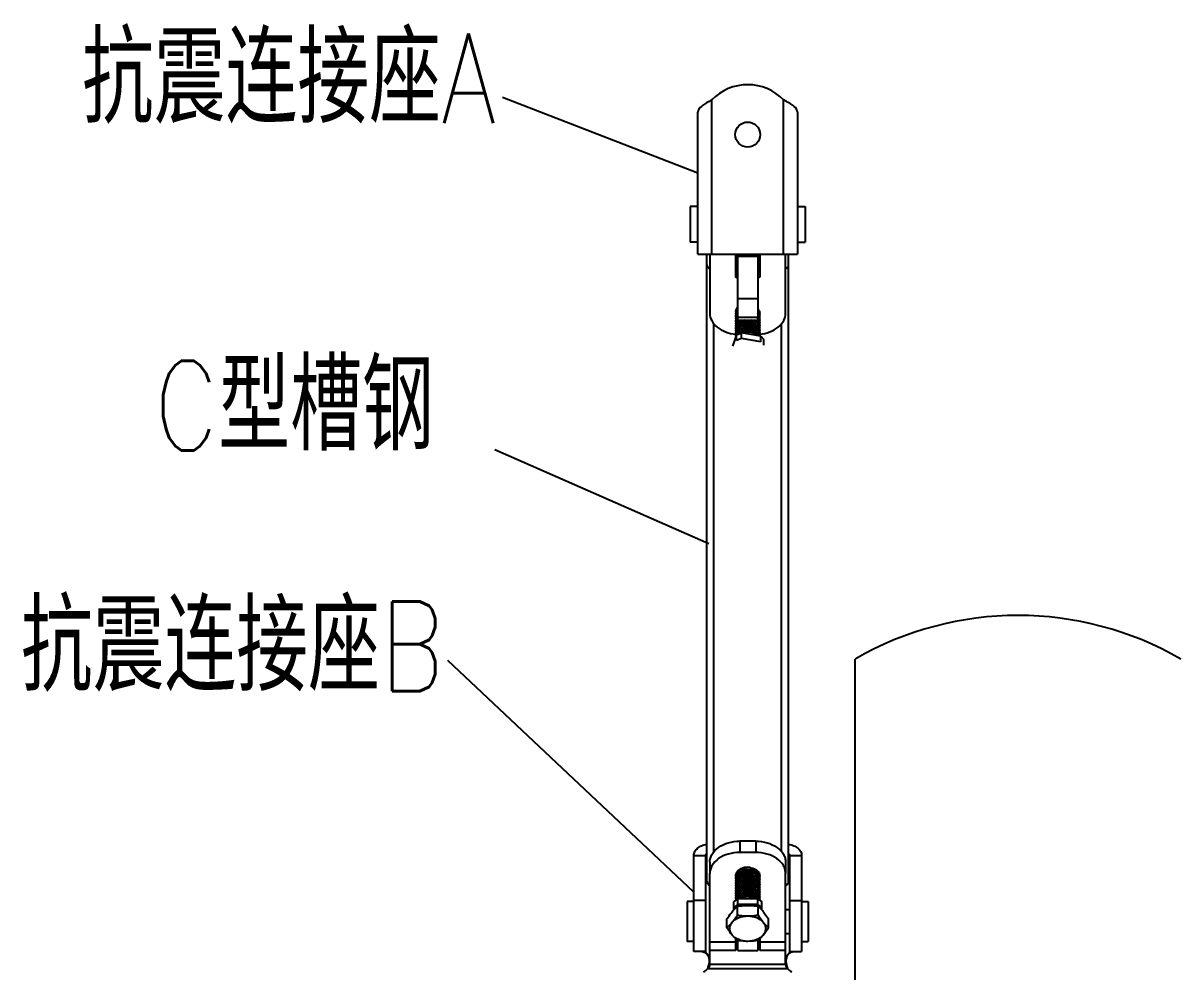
# Model space of a CAD drawing. Extents: x 27938 to 1507990, y 110129 to 923079.
# Drawn here: x 636841 to 642001, y 358813 to 363043 of the extents above; entities that cross this region are included whole.
import ezdxf

# ---------------------------------------------------------------- set-up
doc = ezdxf.new("R2010")
doc.units = 0
doc.header["$LTSCALE"] = 1000
doc.header["$MEASUREMENT"] = 0
doc.layers.add('W_DIM', color=4, linetype='Continuous')
doc.styles.get("Standard").update_dxf_attribs({"font": 'gbenor.shx', "bigfont": 'gbcbig.shx'})
doc.styles.add('wwp100', font='txt.shx', dxfattribs={"width": 0.7, "height": 400, "bigfont": 'hztxt.shx'})
doc.dimstyles.get("Standard").update_dxf_attribs({"dimtxt": 0.18, "dimasz": 0.18, "dimexe": 0.18, "dimexo": 0.0625, "dimgap": 0.09, "dimtad": 0, "dimtih": 1, "dimtoh": 1, "dimdec": 4, "dimzin": 0, "dimdsep": 46, "dimtxsty": 'Standard', "dimcen": 0.09, "dimadec": 0, "dimazin": 0, "dimtfac": 1, "dimtdec": 4, "dimtofl": 0, "dimtmove": 0, "dimatfit": 3, "dimfxl": 1, "dimtolj": 1, "dimtzin": 0, "dimarcsym": 0})

msp = doc.modelspace()

# ---------------------------------------------------------------- linework, layer by layer
at = {"linetype": 'Continuous'}
for p, q in [((639910.2, 362012.9), (639910.2, 362701.1)), ((640230.5, 362012.9), (640230.5, 362701.1)), ((639847.9, 362012.9), (639847.9, 362646.6)), ((640292.7, 362646.6), (640292.7, 362012.9)), ((639847.9, 362226.4), (639814.5, 362226.4)), ((640292.7, 362226.4), (640326.1, 362226.4)), ((639847.9, 362066.3), (639814.5, 362066.3)), ((640292.7, 362066.3), (640326.1, 362066.3)), ((639847.9, 362012.9), (640292.7, 362012.9)), ((639887.9, 359216.2), (639887.9, 362012.9)), ((639901.3, 362012.9), (639901.3, 361750)), ((640016.9, 361913.6), (640016.9, 362012.9)), ((640025.8, 361718.1), (640025.8, 362012.9)), ((640114.8, 362002.1), (640025.8, 362002.1)), ((640114.8, 362012.9), (640114.8, 361718.1)), ((640123.7, 362012.9), (640123.7, 361913.6)), ((640239.4, 361750), (640239.4, 362012.9)), ((640252.7, 359216.2), (640252.7, 362012.9)), ((640114.8, 361813.4), (640025.8, 361813.4)), ((639919, 359347.8), (639919, 361703.4)), ((640114.8, 361731.1), (640025.8, 361731.1)), ((640114.8, 361718.1), (640025.8, 361718.1)), ((640084.6, 361684.2), (640082.4, 361675)), ((640221.6, 359347.8), (640221.6, 361703.4)), ((640020.8, 361653.4), (640002.9, 361602.4)), ((640020.8, 361653.4), (640042.3, 361662.6)), ((640020.8, 361628.2), (640020.8, 361653.4)), ((640042.3, 361637.4), (640020.8, 361628.2)), ((640042.3, 361637.4), (640042.3, 361662.6)), ((640128.7, 361647.5), (640042.3, 361662.6)), ((640128.7, 361622.3), (640042.3, 361637.4)), ((640128.7, 361622.3), (640128.7, 361647.5)), ((640128.7, 361647.5), (640141.7, 361632.2)), ((640141.7, 361607.1), (640141.7, 361632.2)), ((640549.1, 358754.3), (640549.1, 360207.8)), ((640034.7, 359395.5), (640034.7, 359345.2)), ((640105.9, 359395.5), (640034.7, 359395.5)), ((640105.9, 359395.5), (640105.9, 359345.2)), ((639830.1, 358903.5), (639830.1, 359331.7)), ((639830.1, 359331.7), (639883.5, 359331.7)), ((639883.5, 358903.5), (639883.5, 359331.7)), ((640105.9, 359345.2), (640034.7, 359345.2)), ((640257.2, 359331.7), (640257.2, 358903.5)), ((640257.2, 359331.7), (640310.5, 359331.7)), ((640310.5, 359331.7), (640310.5, 358903.5)), ((639901.3, 359301.2), (639901.3, 359250.8)), ((640027.1, 359261.7), (640027, 359261.7)), ((640239.4, 359301.2), (640239.4, 359250.8)), ((639901.3, 358842.8), (639901.3, 359250.8)), ((640239.4, 358842.8), (640239.4, 359250.8)), ((640071.9, 359167.6), (640071.6, 359158.1)), ((640071.6, 359158.1), (640071.6, 359157.9)), ((639830.1, 359126.2), (639800.3, 359126.2)), ((639883.5, 359131.3), (639830.1, 359131.3)), ((640008, 359125.7), (640025.8, 359138.3)), ((640008, 359089.2), (640008, 359125.7)), ((640025.8, 359113.1), (640008, 359100.5)), ((640024.1, 359066.2), (640024.1, 359105.2)), ((640025.8, 359113.1), (640025.8, 359138.3)), ((640114.8, 359138.3), (640025.8, 359138.3)), ((640114.8, 359113.1), (640025.8, 359113.1)), ((640114.8, 359113.1), (640114.8, 359138.3)), ((640114.8, 359138.3), (640132.6, 359125.7)), ((640132.6, 359100.5), (640114.8, 359113.1)), ((640116.5, 359066.2), (640116.5, 359105.2)), ((640132.6, 359089.2), (640132.6, 359125.7)), ((640257.2, 359131.3), (640310.5, 359131.3)), ((640310.5, 359126.2), (640340.3, 359126.2)), ((640239.4, 359090.3), (640257.2, 359090.3)), ((639977.8, 359009.5), (639977.8, 359048.6)), ((640162.8, 359009.5), (640162.8, 359048.6)), ((639830.1, 358947.6), (639800.3, 358947.6)), ((640016.9, 358945.7), (639901.3, 358945.7)), ((640016.9, 358907.9), (640016.9, 358959.7)), ((640025.8, 358907.9), (640025.8, 358952.7)), ((640114.8, 358952.7), (640114.8, 358907.9)), ((640123.7, 358959.7), (640123.7, 358907.9)), ((640239.4, 358945.7), (640123.7, 358945.7)), ((640239.4, 358983.5), (640257.2, 358983.5)), ((640310.5, 358947.6), (640340.3, 358947.6)), ((639883.5, 358903.5), (639830.1, 358903.5)), ((639889.1, 358892.5), (639885.1, 358895.5)), ((640016.9, 358907.9), (639901.3, 358907.9)), ((640025.8, 358907.9), (640114.8, 358907.9)), ((640239.4, 358907.9), (640123.7, 358907.9)), ((640251.5, 358892.5), (640255.5, 358895.5)), ((640257.2, 358903.5), (640310.5, 358903.5)), ((639901.3, 358846.6), (640239.4, 358846.6)), ((639892.6, 358827.7), (640248, 358827.7))]:
    msp.add_line(p, q, dxfattribs=at)
for p, q in [((639814.5, 362226.4), (639814.5, 362066.3)), ((640326.1, 362226.4), (640326.1, 362066.3)), ((639800.3, 359126.2), (639800.3, 358947.6)), ((640340.3, 359126.2), (640340.3, 358947.6))]:
    msp.add_line(p, q)
for points in [[(639866.5, 358903.5), (639866.9, 358903.4), (639868.8, 358903.2), (639872, 358902.4), (639876.2, 358900.8), (639881.1, 358898.2), (639885.1, 358895.5)], [(639885.1, 358895.5), (639887.6, 358893.3), (639891.2, 358889), (639894.7, 358883.2), (639897, 358877.7)], [(640243.6, 358877.7), (640245.9, 358883.2), (640249.4, 358889.1), (640253, 358893.4), (640255.5, 358895.5)], [(640255.5, 358895.5), (640259.5, 358898.2), (640264.4, 358900.8), (640268.6, 358902.4), (640271.8, 358903.2), (640273.7, 358903.4), (640274.1, 358903.5)]]:
    msp.add_lwpolyline(points, dxfattribs=at)
msp.add_circle((640070.3, 362546.7), 55.6, dxfattribs=at)
for centre, radius, start, end in [((640070.3, 362546.7), 222.4, 43.9455, 136.0545), ((640076.4, 362388.4), 354.2, 117.9978, 119.2622), ((640064.2, 362388.4), 354.2, 60.7378, 62.0022), ((640046.2, 361754.7), 29.2, 177.3027, 179.992), ((640046.4, 361754.7), 29.5, 180.0173, 189.9275), ((640046.2, 361743.7), 29.2, 177.305, 180.0025), ((640046.4, 361743.7), 29.5, 180.0276, 189.8759), ((640046.2, 361732.7), 29.2, 177.3161, 179.989), ((640046.4, 361732.7), 29.5, 180.0138, 189.8367), ((640046.2, 361754.7), 29.3, 174.7523, 177.3019), ((640048, 361755.7), 31.1, 161.5412, 164.0381), ((640048, 361744.7), 31.1, 161.5413, 164.0389), ((640048, 361733.7), 31.1, 161.5413, 164.0385), ((640048, 361722.7), 31.1, 161.5412, 164.0376), ((640048.5, 361754.2), 31.7, 159.3246, 161.5397), ((640048.5, 361743.2), 31.7, 159.3256, 161.5398), ((640048.5, 361732.2), 31.7, 159.3258, 161.5398), ((640048.5, 361721.2), 31.7, 159.3249, 161.5397), ((640056.3, 361706.8), 40.8, 138.3967, 141.6133), ((640056.6, 361750.6), 41.2, 138.472, 140.2955), ((640056.7, 361705.2), 41.3, 138.4376, 140.031), ((640057, 361748.9), 41.7, 138.4075, 138.7304), ((640088.8, 361733.6), 36.6, 41.1985, 44.5335), ((640088.8, 361722.6), 36.6, 41.2062, 44.5129), ((640088.8, 361711.6), 36.6, 41.1907, 44.5341), ((640099.1, 361749.2), 24.6, 348.9554, 359.9474), ((640099.1, 361738.2), 24.5, 349.0023, 359.951), ((640099.4, 361749.2), 24.3, 359.9892, 3.2265), ((640099.4, 361738.2), 24.3, 359.9925, 3.2106), ((640046.2, 361721.7), 29.2, 177.3022, 179.995), ((640046.4, 361721.7), 29.5, 180.0203, 189.9184), ((640046.2, 361710.7), 29.2, 177.308, 179.9989), ((640046.4, 361710.7), 29.5, 180.024, 189.859), ((640046.2, 361699.7), 29.2, 177.3122, 179.992), ((640046.4, 361699.7), 29.5, 180.0173, 189.9253), ((640046.2, 361688.7), 29.2, 177.3041, 179.9996), ((640046.4, 361688.7), 29.5, 180.0245, 189.605), ((640046.2, 361721.7), 29.3, 174.7419, 177.3015), ((640046.2, 361699.7), 29.3, 174.7482, 177.3114), ((640048, 361711.7), 31.1, 161.5413, 164.0388), ((640048, 361700.7), 31.1, 161.5413, 164.0384), ((640048, 361689.7), 31.1, 161.5413, 164.0388), ((640048, 361678.7), 31.1, 161.881, 164.0359), ((640048.2, 361678.6), 31.3, 161.544, 161.883), ((640048.5, 361710.1), 31.7, 159.3257, 161.5398), ((640048.5, 361699.1), 31.7, 159.3253, 161.5398), ((640048.5, 361688.1), 31.7, 159.3251, 161.5397), ((640048.5, 361677.1), 31.7, 159.3259, 161.5398), ((640056.1, 361694.6), 40.6, 138.4163, 142.3647), ((640072.7, 361634.6), 63.2, 97.4815, 97.789), ((640073.2, 361649.6), 59.1, 78.9677, 81.0182), ((640073.2, 361638.3), 59.4, 80.0433, 80.9667), ((640085.7, 361686.3), 41.1, 47.6925, 50.7716), ((640088, 361688.8), 37.7, 41.248, 47.7355), ((640088.8, 361700.6), 36.6, 41.2049, 44.5298), ((640099.1, 361727.2), 24.6, 348.9469, 359.9595), ((640099.1, 361716.2), 24.5, 348.9984, 359.9503), ((640099.1, 361705.2), 24.5, 348.9949, 359.9563), ((640099.1, 361694.2), 24.6, 348.938, 359.9563), ((640099.1, 361683.2), 24.5, 349.0046, 359.951), ((640099.4, 361727.2), 24.3, 0.0017, 3.215), ((640099.4, 361716.2), 24.3, 359.9919, 3.2231), ((640099.4, 361705.2), 24.3, 359.9979, 3.2133), ((640099.4, 361694.2), 24.3, 359.9985, 3.2205), ((640099.4, 361683.2), 24.3, 359.9925, 3.2199), ((640046.2, 361677.7), 29.2, 177.3143, 179.9937), ((640046.4, 361677.7), 29.5, 180.0186, 189.8496), ((640046.2, 361666.7), 29.2, 177.307, 179.992), ((640046.4, 361666.7), 29.5, 180.0173, 189.9289), ((640046.2, 361655.6), 29.2, 177.3051, 180.0027), ((640046.4, 361655.7), 29.5, 180.0278, 189.8922), ((640046.3, 361644.5), 29.4, 177.1433, 179.9919), ((640046.4, 361644.5), 29.4, 179.9935, 183.4685), ((640046.2, 361666.7), 29.3, 174.7549, 177.3062), ((640046.3, 361644.5), 29.4, 174.7806, 177.1426), ((640048, 361667.7), 31.1, 161.5413, 164.0381), ((640048, 361656.7), 31.1, 161.5413, 164.0389), ((640048, 361645.6), 31.1, 161.541, 164.1702), ((640048.5, 361666.1), 31.7, 159.3246, 161.5398), ((640048.5, 361655.1), 31.7, 159.3254, 161.5398), ((640048.7, 361644), 31.8, 159.2606, 161.5798), ((640073.2, 361616.6), 59.1, 79.4958, 81.0948), ((640073.1, 361603.9), 71.7, 80.7386, 82.5614), ((640073.3, 361617.2), 58.5, 78.82, 79.4945), ((640099.1, 361672.2), 24.5, 348.9821, 359.9616), ((640099.1, 361661.2), 24.6, 348.9355, 359.9502), ((640099.4, 361650.1), 24.3, 355.7888, 3.2155), ((640099.4, 361672.2), 24.3, 0.0034, 3.2144), ((640099.4, 361661.1), 24.3, 359.9923, 3.2257), ((640066.5, 359205.5), 72.8, 94.186, 101.3834), ((640071.7, 359209), 69.9, 105.7051, 105.9956), ((640072.3, 359206.5), 72.5, 98.8131, 105.6696), ((640072.7, 359203), 74.7, 91.9721, 102.7007), ((640072.6, 359195.1), 62.1, 99.9932, 100.9869), ((640072.8, 359203.7), 75.3, 91.9386, 98.8281), ((640072.8, 359202.2), 75.4, 91.8866, 92.0013), ((640072.8, 359203.7), 75.3, 91.2819, 91.9468), ((640072.8, 359202.5), 75.2, 85.8694, 91.8937), ((640073, 359205), 72.7, 80.5973, 85.8743), ((640046.1, 359237.1), 29.2, 177.3319, 179.9985), ((640046.4, 359237.1), 29.5, 180.0287, 189.4249), ((640046.1, 359226.1), 29.2, 177.3323, 179.9985), ((640046.4, 359226.1), 29.5, 180.0291, 189.4753), ((640046.1, 359215.1), 29.2, 177.3323, 179.9985), ((640046.4, 359215.1), 29.5, 180.0292, 189.5222), ((640046.1, 359204.1), 29.2, 177.332, 179.9985), ((640046.4, 359204.1), 29.5, 180.0288, 189.4407), ((640072.5, 359184.2), 62, 99.6805, 102.1157), ((640099.1, 359209.6), 24.6, 347.8507, 359.9477), ((640099.1, 359231.6), 24.6, 348.6612, 359.9519), ((640099.1, 359220.6), 24.6, 348.5825, 359.9511), ((640099.5, 359231.6), 24.2, 0.0022, 3.205), ((640099.5, 359220.6), 24.2, 0.0023, 3.2045), ((640099.5, 359209.6), 24.2, 0.0023, 3.205), ((640046.1, 359193.1), 29.2, 177.3323, 179.9985), ((640046.4, 359193.1), 29.5, 180.0292, 189.4857), ((640046.1, 359182.1), 29.2, 177.3322, 179.9985), ((640046.4, 359182.1), 29.5, 180.0289, 189.445), ((640046.1, 359171.1), 29.2, 177.332, 179.9985), ((640046.4, 359171.1), 29.5, 180.0305, 189.6646), ((640046.1, 359160.1), 29.2, 177.3323, 179.9985), ((640046.4, 359160.1), 29.5, 180.0292, 189.5017), ((640072.6, 359129), 62.1, 99.744, 101.2123), ((640072.8, 359094.9), 63.2, 90.8014, 91.0371), ((640072.8, 359082.7), 75.3, 90.6833, 90.8601), ((640099.1, 359198.6), 24.6, 348.6164, 359.9515), ((640099.1, 359187.6), 24.6, 348.5981, 359.9512), ((640099.1, 359176.6), 24.6, 348.6534, 359.9518), ((640099.1, 359165.6), 24.6, 348.6302, 359.9515), ((640099.1, 359154.6), 24.6, 348.6111, 359.9514), ((640099.5, 359198.6), 24.2, 0.0023, 3.2046), ((640099.5, 359187.6), 24.2, 0.0023, 3.2046), ((640099.5, 359176.6), 24.2, 0.0023, 3.2051), ((640099.5, 359165.6), 24.2, 0.0023, 3.2045), ((640099.5, 359154.5), 24.2, 0.0023, 3.2047), ((640046.1, 359149), 29.2, 177.3319, 179.9985), ((640046.4, 359149.1), 29.5, 180.0287, 189.4225), ((640046.1, 359138), 29.2, 177.3322, 179.9985), ((640046.4, 359138), 29.5, 180.029, 189.4615), ((640055.8, 359112.6), 40.1, 139.3761, 142.4805), ((640099.1, 359143.6), 24.6, 348.6704, 359.952), ((640099.5, 359143.5), 24.2, 0.0022, 3.2052), ((640099.4, 359132.5), 24.2, 0.0022, 3.2058), ((640099.5, 359132.5), 24.2, 358.8477, 359.9998), ((639912.6, 358914.3), 31.9, 213.7883, 214.1887), ((640228, 358914.3), 31.9, 325.8113, 326.2117), ((639765.5, 358875.1), 135.8, 349.7299, 350.0443), ((639767, 358874.9), 134.3, 350.0279, 354.2491), ((640373.6, 358874.9), 134.3, 185.7566, 189.9721), ((640375.1, 358875.1), 135.8, 189.9557, 190.2701), ((639856.8, 358854), 44.5, 292.0243, 323.7485), ((640283.8, 358854), 44.5, 216.2515, 247.9757)]:
    msp.add_arc(centre, radius, start, end, dxfattribs=at)
at = {"color": 0}
msp.add_arc((641275, 358950.2), 1452, 60.0059, 119.9941, dxfattribs=at)
at = {"linetype": 'Continuous'}
for points, knots in [([(639903.3, 362697.4), (639896, 362693.3), (639882.3, 362685.4), (639861.5, 362671.6), (639847.9, 362656.6), (639847.9, 362646.6)], [0, 0, 0, 0, 0.326101, 0.611119, 1, 1, 1, 1]), ([(640292.7, 362646.6), (640292.7, 362656.6), (640279.1, 362671.6), (640258.4, 362685.4), (640244.6, 362693.3), (640237.3, 362697.4)], [0, 0, 0, 0, 0.388881, 0.673899, 1, 1, 1, 1]), ([(639887.9, 361967), (639887.9, 361963.5), (639890.9, 361955.6), (639897.4, 361950.9), (639901.2, 361949)], [0, 0, 0, 0, 0.461863, 1, 1, 1, 1]), ([(640016.9, 361963.9), (640016.9, 361962.2), (640019.6, 361958.4), (640023.6, 361957.6), (640025.8, 361957.6)], [0, 0, 0, 0, 0.440239, 1, 1, 1, 1]), ([(640114.8, 361957.6), (640117, 361957.6), (640121, 361958.4), (640123.7, 361962.2), (640123.7, 361963.9)], [0, 0, 0, 0, 0.559761, 1, 1, 1, 1]), ([(640239.4, 361949), (640243.2, 361950.9), (640249.7, 361955.6), (640252.7, 361963.5), (640252.7, 361967)], [0, 0, 0, 0, 0.538137, 1, 1, 1, 1]), ([(640025.8, 361907.3), (640023.6, 361907.3), (640019.6, 361908.1), (640016.9, 361911.9), (640016.9, 361913.6)], [0, 0, 0, 0, 0.559761, 1, 1, 1, 1]), ([(640123.7, 361913.6), (640123.7, 361911.9), (640121, 361908.1), (640117, 361907.3), (640114.8, 361907.3)], [0, 0, 0, 0, 0.440239, 1, 1, 1, 1]), ([(639901.3, 361750), (639901.3, 361738.6), (639907.9, 361714.2), (639934.1, 361684.9), (639972, 361664.4), (640001.5, 361657.9), (640016.9, 361656.5)], [0, 0, 0, 0, 0.212085, 0.446759, 0.711828, 1, 1, 1, 1]), ([(640024.9, 361776.9), (640024.2, 361776.1), (640021.5, 361772.6), (640019.5, 361768.7), (640018.5, 361765.6)], [0, 0, 0, 0, 0.25881, 1, 1, 1, 1]), ([(640025.8, 361766.9), (640024.9, 361766), (640021.9, 361762.3), (640019.6, 361758), (640018.5, 361754.6)], [0, 0, 0, 0, 0.25985, 1, 1, 1, 1]), ([(640025.8, 361755.9), (640025, 361755), (640021.9, 361751.3), (640019.6, 361746.9), (640018.5, 361743.6)], [0, 0, 0, 0, 0.25988, 1, 1, 1, 1]), ([(640025.8, 361744.9), (640025, 361744), (640021.9, 361740.3), (640019.6, 361735.9), (640018.5, 361732.6)], [0, 0, 0, 0, 0.259876, 1, 1, 1, 1]), ([(640018.9, 361765.4), (640019.3, 361766.4), (640021, 361770.3), (640023.5, 361774), (640025.6, 361776.4)], [0, 0, 0, 0, 0.242679, 1, 1, 1, 1]), ([(640018.9, 361754.4), (640019.3, 361755.4), (640021, 361759.4), (640023.6, 361763.1), (640025.8, 361765.6)], [0, 0, 0, 0, 0.242549, 1, 1, 1, 1]), ([(640018.9, 361743.4), (640019.3, 361744.4), (640021, 361748.4), (640023.6, 361752.1), (640025.8, 361754.6)], [0, 0, 0, 0, 0.242552, 1, 1, 1, 1]), ([(640018.9, 361732.3), (640019.3, 361733.3), (640021, 361737.4), (640023.6, 361741.1), (640025.8, 361743.6)], [0, 0, 0, 0, 0.242544, 1, 1, 1, 1]), ([(640123.7, 361750.6), (640123.7, 361754.1), (640122, 361761.5), (640117.6, 361767.6), (640114.9, 361770.3)], [0, 0, 0, 0, 0.479607, 1, 1, 1, 1]), ([(640114.9, 361768.9), (640117.4, 361766.4), (640121.6, 361760.7), (640123.5, 361753.9), (640123.7, 361750.6)], [0, 0, 0, 0, 0.520009, 1, 1, 1, 1]), ([(640114.9, 361757.9), (640117.4, 361755.4), (640121.6, 361749.7), (640123.5, 361742.9), (640123.7, 361739.6)], [0, 0, 0, 0, 0.519993, 1, 1, 1, 1]), ([(640114.9, 361746.9), (640117.4, 361744.4), (640121.6, 361738.7), (640123.5, 361731.9), (640123.7, 361728.6)], [0, 0, 0, 0, 0.52002, 1, 1, 1, 1]), ([(640114.9, 361735.9), (640117.4, 361733.3), (640121.6, 361727.7), (640123.5, 361720.9), (640123.7, 361717.6)], [0, 0, 0, 0, 0.520002, 1, 1, 1, 1]), ([(640123.7, 361739.6), (640123.7, 361742.8), (640122.3, 361749.5), (640118.6, 361755.2), (640116.4, 361757.7)], [0, 0, 0, 0, 0.482588, 1, 1, 1, 1]), ([(640123.7, 361728.6), (640123.7, 361731.8), (640122.3, 361738.5), (640118.6, 361744.1), (640116.4, 361746.7)], [0, 0, 0, 0, 0.482583, 1, 1, 1, 1]), ([(640123.7, 361717.6), (640123.7, 361720.8), (640122.3, 361727.5), (640118.6, 361733.1), (640116.4, 361735.7)], [0, 0, 0, 0, 0.482587, 1, 1, 1, 1]), ([(640123.1, 361656.4), (640138.6, 361657.8), (640168.2, 361664.3), (640206.3, 361684.8), (640232.7, 361714.1), (640239.4, 361738.5), (640239.4, 361750)], [0, 0, 0, 0, 0.288185, 0.553327, 0.788006, 1, 1, 1, 1]), ([(640024.3, 361732.2), (640023.7, 361731.4), (640021.3, 361728.1), (640019.4, 361724.4), (640018.5, 361721.6)], [0, 0, 0, 0, 0.258068, 1, 1, 1, 1]), ([(640025.8, 361722.9), (640025, 361722), (640021.9, 361718.2), (640019.6, 361713.9), (640018.5, 361710.5)], [0, 0, 0, 0, 0.259878, 1, 1, 1, 1]), ([(640058.6, 361718.2), (640053.9, 361717.3), (640044.9, 361714.7), (640032.9, 361708.1), (640023.7, 361699.3), (640019.7, 361692.2), (640018.5, 361688.5)], [0, 0, 0, 0, 0.276521, 0.537648, 0.778453, 1, 1, 1, 1]), ([(640032.6, 361718.1), (640029.3, 361715.7), (640023.6, 361710.2), (640019.7, 361703.1), (640018.5, 361699.5)], [0, 0, 0, 0, 0.520421, 1, 1, 1, 1]), ([(640116.4, 361691.7), (640110.5, 361698.4), (640097.3, 361705.5), (640078.3, 361708.9), (640062.7, 361708.4), (640047.6, 361704.8), (640034.5, 361698.2), (640024.2, 361689.1), (640019.8, 361681.4), (640018.5, 361677.5)], [0, 0, 0, 0, 0.235001, 0.369196, 0.507414, 0.643709, 0.772807, 0.891505, 1, 1, 1, 1]), ([(640116.4, 361680.7), (640110.5, 361687.4), (640097.3, 361694.5), (640078.3, 361697.9), (640062.7, 361697.4), (640047.6, 361693.8), (640034.5, 361687.2), (640024.2, 361678.1), (640019.8, 361670.4), (640018.5, 361666.5)], [0, 0, 0, 0, 0.234995, 0.369193, 0.507415, 0.643708, 0.772808, 0.891506, 1, 1, 1, 1]), ([(640084.9, 361685.5), (640078, 361686.7), (640063.7, 361687), (640043.7, 361681.7), (640027.3, 361671.3), (640020.3, 361660.9), (640018.5, 361655.5)], [0, 0, 0, 0, 0.271171, 0.538307, 0.783282, 1, 1, 1, 1]), ([(640018.9, 361721.3), (640019.2, 361722.2), (640020.8, 361725.9), (640023.1, 361729.3), (640025, 361731.7)], [0, 0, 0, 0, 0.243219, 1, 1, 1, 1]), ([(640018.9, 361710.3), (640019.2, 361711.1), (640020.5, 361714.3), (640022.4, 361717.3), (640024, 361719.4)], [0, 0, 0, 0, 0.244171, 1, 1, 1, 1]), ([(640018.9, 361699.3), (640020.3, 361703), (640024.7, 361710.3), (640031, 361715.8), (640034.6, 361718.2)], [0, 0, 0, 0, 0.478395, 1, 1, 1, 1]), ([(640018.9, 361688.3), (640020.5, 361692.7), (640026.1, 361701.2), (640038.8, 361710.6), (640054.6, 361716.7), (640066.1, 361718.1), (640072, 361718.2)], [0, 0, 0, 0, 0.218898, 0.461373, 0.725247, 1, 1, 1, 1]), ([(640018.9, 361677.3), (640020.7, 361682), (640026.8, 361691), (640040.7, 361700.7), (640057.8, 361706.5), (640076.4, 361707.9), (640094.3, 361704.8), (640109.4, 361697.6), (640120.2, 361687), (640123.4, 361677.8), (640123.7, 361673.5)], [0, 0, 0, 0, 0.114222, 0.241564, 0.380183, 0.523375, 0.662466, 0.789658, 0.901085, 1, 1, 1, 1]), ([(640018.9, 361666.3), (640020.7, 361671), (640026.8, 361680), (640040.7, 361689.7), (640057.8, 361695.5), (640076.4, 361696.9), (640094.3, 361693.8), (640109.4, 361686.6), (640120.2, 361676), (640123.4, 361666.8), (640123.7, 361662.5)], [0, 0, 0, 0, 0.11422, 0.241557, 0.38018, 0.523371, 0.662464, 0.789655, 0.901082, 1, 1, 1, 1]), ([(640018.9, 361655.3), (640020.9, 361660.5), (640028.1, 361670.5), (640044.3, 361680.5), (640063.9, 361685.6), (640077.8, 361685.3), (640084.6, 361684.2)], [0, 0, 0, 0, 0.217951, 0.46337, 0.729831, 1, 1, 1, 1]), ([(640085.8, 361685.4), (640083.6, 361685.9), (640074.4, 361687.3), (640064.9, 361686.7), (640058.1, 361685)], [0, 0, 0, 0, 0.246468, 1, 1, 1, 1]), ([(640082.5, 361708), (640080.6, 361708.3), (640072.8, 361709.2), (640065, 361708.6), (640059.3, 361707.3)], [0, 0, 0, 0, 0.247797, 1, 1, 1, 1]), ([(640082.5, 361697), (640081, 361697.2), (640075.1, 361698), (640069, 361697.8), (640064.5, 361697.2)], [0, 0, 0, 0, 0.247252, 1, 1, 1, 1]), ([(640075.2, 361718.2), (640081.4, 361718), (640093.4, 361716.1), (640109, 361709), (640120.1, 361698.3), (640123.4, 361688.9), (640123.7, 361684.5)], [0, 0, 0, 0, 0.291873, 0.559175, 0.79302, 1, 1, 1, 1]), ([(640084.6, 361684.2), (640089.9, 361683.4), (640099.7, 361680.6), (640112.2, 361673.3), (640120.9, 361663.4), (640123.4, 361655.3), (640123.7, 361651.5)], [0, 0, 0, 0, 0.290521, 0.554658, 0.788516, 1, 1, 1, 1]), ([(640116.4, 361669.6), (640114.6, 361671.7), (640105.8, 361679.7), (640094, 361684), (640084.9, 361685.5)], [0, 0, 0, 0, 0.22749, 1, 1, 1, 1]), ([(640116.4, 361702.7), (640114.7, 361704.6), (640106.4, 361712.3), (640095.3, 361716.6), (640086.8, 361718.2)], [0, 0, 0, 0, 0.228177, 1, 1, 1, 1]), ([(640109.9, 361718.2), (640113.8, 361715.4), (640120.4, 361708.8), (640123.4, 361699.8), (640123.7, 361695.5)], [0, 0, 0, 0, 0.52908, 1, 1, 1, 1]), ([(640114.9, 361724.9), (640117.4, 361722.3), (640121.6, 361716.7), (640123.5, 361709.8), (640123.7, 361706.6)], [0, 0, 0, 0, 0.520001, 1, 1, 1, 1]), ([(640123.7, 361706.6), (640123.7, 361709.8), (640122.3, 361716.4), (640118.6, 361722.1), (640116.4, 361724.7)], [0, 0, 0, 0, 0.482586, 1, 1, 1, 1]), ([(640123.7, 361695.5), (640123.7, 361698.7), (640122.3, 361705.4), (640118.6, 361711.1), (640116.4, 361713.7)], [0, 0, 0, 0, 0.482585, 1, 1, 1, 1]), ([(640123.7, 361684.5), (640123.7, 361687.7), (640122.3, 361694.4), (640118.6, 361700.1), (640116.4, 361702.7)], [0, 0, 0, 0, 0.482588, 1, 1, 1, 1]), ([(640123.7, 361673.5), (640123.7, 361676.7), (640122.3, 361683.4), (640118.6, 361689.1), (640116.4, 361691.7)], [0, 0, 0, 0, 0.482586, 1, 1, 1, 1]), ([(640123.7, 361662.5), (640123.7, 361665.7), (640122.3, 361672.4), (640118.6, 361678.1), (640116.4, 361680.7)], [0, 0, 0, 0, 0.482586, 1, 1, 1, 1]), ([(640082.4, 361674.9), (640071.4, 361676.4), (640049.6, 361674.5), (640030.4, 361662.9), (640024.2, 361655)], [0, 0, 0, 0, 0.526254, 1, 1, 1, 1]), ([(640028.9, 361657), (640035.4, 361663.1), (640048, 361669.6), (640066.2, 361673), (640080.5, 361673.1), (640094.1, 361670.4), (640109.1, 361664.1), (640118.4, 361655.5), (640121.4, 361648.8)], [0, 0, 0, 0, 0.255096, 0.39268, 0.530602, 0.663916, 0.788307, 1, 1, 1, 1]), ([(640099.7, 361660.4), (640095.9, 361662.4), (640078.8, 361668.7), (640059.2, 361667.2), (640046.5, 361661.9)], [0, 0, 0, 0, 0.239303, 1, 1, 1, 1]), ([(640115.1, 361649.9), (640107.3, 361658), (640089.9, 361665.3), (640066.2, 361666.3), (640053.7, 361663.7), (640047.8, 361661.6)], [0, 0, 0, 0, 0.470214, 0.736055, 1, 1, 1, 1]), ([(640082.4, 361675), (640080.4, 361675.3), (640072.5, 361676.2), (640064.4, 361675.5), (640058.5, 361674.1)], [0, 0, 0, 0, 0.247915, 1, 1, 1, 1]), ([(640116.4, 361658.6), (640114.6, 361660.7), (640105.7, 361668.8), (640093.8, 361673.1), (640084.6, 361674.6)], [0, 0, 0, 0, 0.227377, 1, 1, 1, 1]), ([(640123.7, 361651.5), (640123.7, 361654.7), (640122.3, 361661.4), (640118.6, 361667.1), (640116.4, 361669.6)], [0, 0, 0, 0, 0.482589, 1, 1, 1, 1]), ([(640122.3, 361648.6), (640122, 361649.5), (640120.5, 361653.1), (640118.3, 361656.4), (640116.4, 361658.6)], [0, 0, 0, 0, 0.241445, 1, 1, 1, 1]), ([(639830.1, 359331.7), (639830.1, 359337.6), (639833.3, 359350), (639846.3, 359365.2), (639865.2, 359376.3), (639880.1, 359380.1), (639887.9, 359381.2)], [0, 0, 0, 0, 0.213346, 0.447987, 0.712108, 1, 1, 1, 1]), ([(639901.3, 359301.2), (639901.3, 359307.4), (639903.1, 359320), (639913.8, 359344.7), (639940.5, 359371.4), (639984.2, 359391), (640017.5, 359395.5), (640034.7, 359395.5)], [0, 0, 0, 0, 0.103597, 0.210948, 0.445697, 0.712571, 1, 1, 1, 1]), ([(640105.9, 359395.5), (640123.1, 359395.5), (640156.4, 359391), (640200.1, 359371.4), (640226.8, 359344.7), (640237.6, 359320), (640239.4, 359307.4), (640239.4, 359301.2)], [0, 0, 0, 0, 0.287429, 0.554303, 0.789052, 0.896403, 1, 1, 1, 1]), ([(640252.7, 359381.2), (640260.6, 359380.1), (640275.4, 359376.3), (640294.3, 359365.2), (640307.3, 359350), (640310.5, 359337.6), (640310.5, 359331.7)], [0, 0, 0, 0, 0.287892, 0.552013, 0.786654, 1, 1, 1, 1]), ([(639883.5, 359331.7), (639883.5, 359332.5), (639883.9, 359335.7), (639885.9, 359338.4), (639887.8, 359340)], [0, 0, 0, 0, 0.236834, 1, 1, 1, 1]), ([(640034.7, 359345.2), (640017.5, 359345.2), (639984.2, 359340.7), (639940.5, 359321), (639913.8, 359294.4), (639903.1, 359269.7), (639901.3, 359257), (639901.3, 359250.8)], [0, 0, 0, 0, 0.287429, 0.554303, 0.789052, 0.896403, 1, 1, 1, 1]), ([(640239.4, 359250.8), (640239.4, 359257), (640237.6, 359269.7), (640226.8, 359294.4), (640200.1, 359321), (640156.4, 359340.7), (640123.1, 359345.2), (640105.9, 359345.2)], [0, 0, 0, 0, 0.103597, 0.210948, 0.445697, 0.712571, 1, 1, 1, 1]), ([(640252.8, 359340), (640253.5, 359339.4), (640255.8, 359337.2), (640257.2, 359334), (640257.2, 359331.7)], [0, 0, 0, 0, 0.274002, 1, 1, 1, 1]), ([(640123.7, 359233), (640123.7, 359235.4), (640123, 359240.2), (640118.6, 359249.7), (640107.9, 359259.7), (640090.4, 359266.9), (640070.2, 359268.9), (640050, 359265.5), (640032.5, 359256.9), (640020.1, 359243.8), (640016.9, 359232.7), (640016.9, 359227.5)], [0, 0, 0, 0, 0.049449, 0.100956, 0.214949, 0.346477, 0.489675, 0.634208, 0.769827, 0.890789, 1, 1, 1, 1]), ([(640027, 359261.7), (640023.9, 359258.5), (640018.8, 359251.3), (640016.9, 359242.6), (640016.9, 359238.5)], [0, 0, 0, 0, 0.517736, 1, 1, 1, 1]), ([(640116.3, 359240.2), (640109.7, 359247.7), (640094.6, 359255.1), (640073.4, 359257.7), (640056.3, 359255.9), (640040.5, 359250.3), (640027.7, 359241.5), (640019, 359229.9), (640016.9, 359220.8), (640016.9, 359216.5)], [0, 0, 0, 0, 0.241301, 0.379446, 0.520004, 0.655787, 0.781306, 0.894819, 1, 1, 1, 1]), ([(640017, 359238.5), (640017.1, 359242.7), (640019.6, 359251.5), (640028.3, 359262.6), (640041, 359271.2), (640051, 359274.6), (640056.3, 359275.8)], [0, 0, 0, 0, 0.219273, 0.456424, 0.717944, 1, 1, 1, 1]), ([(640017, 359227.5), (640017.2, 359231.7), (640019.6, 359240.6), (640028.5, 359251.8), (640041.4, 359260.4), (640057, 359265.6), (640073.8, 359267.3), (640094.7, 359264.7), (640109.5, 359257.4), (640116.1, 359250.1)], [0, 0, 0, 0, 0.105385, 0.219488, 0.34542, 0.481197, 0.621395, 0.759049, 1, 1, 1, 1]), ([(640017, 359216.5), (640017.2, 359221.6), (640020.7, 359232.4), (640033.1, 359244.9), (640050.3, 359253.2), (640070.1, 359256.5), (640089.9, 359254.6), (640107.1, 359247.7), (640119.7, 359236.7), (640123.4, 359226.7), (640123.7, 359222)], [0, 0, 0, 0, 0.109414, 0.230762, 0.366312, 0.510386, 0.653204, 0.784891, 0.899595, 1, 1, 1, 1]), ([(640020.5, 359252.9), (640020.8, 359253.7), (640022.3, 359257.2), (640024.3, 359260.4), (640026.1, 359262.6)], [0, 0, 0, 0, 0.242775, 1, 1, 1, 1]), ([(640026.1, 359262.6), (640027.7, 359264.3), (640035.3, 359270.9), (640044.7, 359275), (640052.2, 359276.9)], [0, 0, 0, 0, 0.23319, 1, 1, 1, 1]), ([(640052.4, 359276.2), (640049.9, 359275.5), (640040.7, 359272.3), (640032.1, 359266.9), (640027.1, 359261.7)], [0, 0, 0, 0, 0.264817, 1, 1, 1, 1]), ([(640086.7, 359266.7), (640084.6, 359267.2), (640076, 359268.7), (640067.1, 359268.3), (640060.7, 359267.1)], [0, 0, 0, 0, 0.245648, 1, 1, 1, 1]), ([(640086.2, 359255.8), (640084.2, 359256.2), (640076.2, 359257.6), (640067.8, 359257.3), (640061.8, 359256.3)], [0, 0, 0, 0, 0.245788, 1, 1, 1, 1]), ([(640084.8, 359276.7), (640090.2, 359275.8), (640100.2, 359272.9), (640112.9, 359265.3), (640121.6, 359254.9), (640123.7, 359246.6), (640123.7, 359242.6)], [0, 0, 0, 0, 0.291651, 0.555731, 0.788679, 1, 1, 1, 1]), ([(639887.9, 359216.2), (639887.9, 359212.6), (639890.9, 359204.8), (639897.4, 359200.1), (639901.2, 359198.2)], [0, 0, 0, 0, 0.461863, 1, 1, 1, 1]), ([(640116.3, 359229.2), (640109.7, 359236.7), (640094.6, 359244.1), (640073.4, 359246.6), (640056.3, 359244.9), (640040.5, 359239.3), (640027.7, 359230.5), (640019, 359218.9), (640016.9, 359209.8), (640016.9, 359205.5)], [0, 0, 0, 0, 0.241321, 0.379464, 0.520018, 0.655795, 0.781306, 0.894819, 1, 1, 1, 1]), ([(640116.3, 359218.2), (640109.7, 359225.7), (640094.6, 359233.1), (640073.4, 359235.6), (640056.3, 359233.9), (640040.5, 359228.3), (640027.7, 359219.4), (640019, 359207.9), (640016.9, 359198.8), (640016.9, 359194.5)], [0, 0, 0, 0, 0.241291, 0.379436, 0.519999, 0.655783, 0.781305, 0.89482, 1, 1, 1, 1]), ([(640116.3, 359207.2), (640109.7, 359214.7), (640094.6, 359222.1), (640073.4, 359224.6), (640056.3, 359222.8), (640040.5, 359217.3), (640027.7, 359208.4), (640019, 359196.8), (640016.9, 359187.8), (640016.9, 359183.4)], [0, 0, 0, 0, 0.241314, 0.379459, 0.520012, 0.655791, 0.781307, 0.89482, 1, 1, 1, 1]), ([(640116.3, 359196.2), (640109.7, 359203.6), (640094.6, 359211.1), (640073.4, 359213.6), (640056.3, 359211.8), (640040.5, 359206.3), (640027.7, 359197.4), (640019, 359185.8), (640016.9, 359176.8), (640016.9, 359172.4)], [0, 0, 0, 0, 0.241312, 0.379455, 0.520012, 0.655791, 0.781305, 0.89482, 1, 1, 1, 1]), ([(640017, 359205.4), (640017.2, 359210.6), (640020.7, 359221.4), (640033.1, 359233.9), (640050.3, 359242.2), (640070.1, 359245.5), (640089.9, 359243.6), (640107.1, 359236.7), (640119.7, 359225.6), (640123.4, 359215.7), (640123.7, 359211)], [0, 0, 0, 0, 0.10941, 0.230759, 0.36631, 0.510388, 0.653211, 0.784896, 0.899598, 1, 1, 1, 1]), ([(640017, 359194.4), (640017.2, 359199.6), (640020.7, 359210.3), (640033.1, 359222.9), (640050.3, 359231.2), (640070.1, 359234.5), (640089.9, 359232.6), (640107.1, 359225.7), (640119.7, 359214.6), (640123.4, 359204.6), (640123.7, 359199.9)], [0, 0, 0, 0, 0.109413, 0.230763, 0.366317, 0.51039, 0.65321, 0.784893, 0.899595, 1, 1, 1, 1]), ([(640017, 359183.4), (640017.2, 359188.6), (640020.7, 359199.3), (640033.1, 359211.9), (640050.3, 359220.1), (640070.1, 359223.5), (640089.9, 359221.5), (640107.1, 359214.7), (640119.7, 359203.6), (640123.4, 359193.6), (640123.7, 359188.9)], [0, 0, 0, 0, 0.109413, 0.230762, 0.36631, 0.510386, 0.653205, 0.784893, 0.899595, 1, 1, 1, 1]), ([(640017, 359172.4), (640017.2, 359177.5), (640020.7, 359188.3), (640033.1, 359200.9), (640050.3, 359209.1), (640070.1, 359212.4), (640089.9, 359210.5), (640107.1, 359203.7), (640119.7, 359192.6), (640123.4, 359182.6), (640123.7, 359177.9)], [0, 0, 0, 0, 0.109411, 0.230759, 0.366311, 0.510389, 0.653212, 0.784896, 0.899598, 1, 1, 1, 1]), ([(640087, 359211.5), (640085, 359212), (640076.4, 359213.6), (640067.6, 359213.3), (640061.2, 359212.1)], [0, 0, 0, 0, 0.2454, 1, 1, 1, 1]), ([(640085.6, 359222.9), (640083.7, 359223.3), (640075.8, 359224.6), (640067.7, 359224.3), (640061.8, 359223.2)], [0, 0, 0, 0, 0.246065, 1, 1, 1, 1]), ([(640085.4, 359233.9), (640083.5, 359234.3), (640075.8, 359235.5), (640067.8, 359235.3), (640062, 359234.3)], [0, 0, 0, 0, 0.246155, 1, 1, 1, 1]), ([(640085.6, 359244.9), (640083.7, 359245.3), (640075.9, 359246.6), (640067.9, 359246.3), (640062.1, 359245.3)], [0, 0, 0, 0, 0.246058, 1, 1, 1, 1]), ([(640116.1, 359250.1), (640118.3, 359247.7), (640121.9, 359242.3), (640123.5, 359236), (640123.7, 359233)], [0, 0, 0, 0, 0.517722, 1, 1, 1, 1]), ([(640123.7, 359222), (640123.7, 359225.2), (640122.3, 359231.9), (640118.6, 359237.6), (640116.3, 359240.2)], [0, 0, 0, 0, 0.48238, 1, 1, 1, 1]), ([(640123.7, 359211), (640123.7, 359214.2), (640122.3, 359220.9), (640118.6, 359226.6), (640116.3, 359229.2)], [0, 0, 0, 0, 0.482371, 1, 1, 1, 1]), ([(640123.7, 359200), (640123.7, 359203.2), (640122.3, 359209.9), (640118.6, 359215.6), (640116.3, 359218.2)], [0, 0, 0, 0, 0.482397, 1, 1, 1, 1]), ([(640123.7, 359189), (640123.7, 359192.2), (640122.3, 359198.9), (640118.6, 359204.6), (640116.3, 359207.2)], [0, 0, 0, 0, 0.482371, 1, 1, 1, 1]), ([(640239.4, 359198.2), (640243.2, 359200.1), (640249.7, 359204.8), (640252.7, 359212.6), (640252.7, 359216.2)], [0, 0, 0, 0, 0.538137, 1, 1, 1, 1]), ([(640116.3, 359185.2), (640109.7, 359192.6), (640094.6, 359200.1), (640073.4, 359202.6), (640056.3, 359200.8), (640040.5, 359195.3), (640027.7, 359186.4), (640019, 359174.8), (640016.9, 359165.7), (640016.9, 359161.4)], [0, 0, 0, 0, 0.24129, 0.379435, 0.519998, 0.655783, 0.781305, 0.89482, 1, 1, 1, 1]), ([(640116.3, 359174.2), (640109.7, 359181.6), (640094.6, 359189.1), (640073.4, 359191.6), (640056.3, 359189.8), (640040.5, 359184.3), (640027.7, 359175.4), (640019, 359163.8), (640016.9, 359154.7), (640016.9, 359150.4)], [0, 0, 0, 0, 0.241317, 0.379461, 0.520014, 0.655792, 0.781306, 0.894819, 1, 1, 1, 1]), ([(640116.3, 359163.2), (640109.7, 359170.6), (640094.6, 359178.1), (640073.4, 359180.6), (640056.3, 359178.8), (640040.5, 359173.3), (640027.7, 359164.4), (640019, 359152.8), (640016.9, 359143.7), (640016.9, 359139.4)], [0, 0, 0, 0, 0.241302, 0.379446, 0.520006, 0.655788, 0.781304, 0.89482, 1, 1, 1, 1]), ([(640017, 359161.4), (640017.2, 359166.5), (640020.7, 359177.3), (640033.1, 359189.8), (640050.3, 359198.1), (640070.1, 359201.4), (640089.9, 359199.5), (640107.1, 359192.7), (640119.7, 359181.6), (640123.4, 359171.6), (640123.7, 359166.9)], [0, 0, 0, 0, 0.109414, 0.230763, 0.366316, 0.510389, 0.653208, 0.784892, 0.899594, 1, 1, 1, 1]), ([(640017, 359150.4), (640017.2, 359155.5), (640020.7, 359166.3), (640033.1, 359178.8), (640050.3, 359187.1), (640070.1, 359190.4), (640089.9, 359188.5), (640107.1, 359181.7), (640119.7, 359170.6), (640123.4, 359160.6), (640123.7, 359155.9)], [0, 0, 0, 0, 0.109411, 0.23076, 0.366309, 0.510386, 0.653207, 0.784895, 0.899597, 1, 1, 1, 1]), ([(640017, 359139.4), (640017.2, 359144.5), (640020.7, 359155.3), (640033.1, 359167.8), (640050.3, 359176.1), (640070.1, 359179.4), (640089.9, 359177.5), (640107.1, 359170.6), (640119.7, 359159.6), (640123.4, 359149.6), (640123.7, 359144.9)], [0, 0, 0, 0, 0.109411, 0.23076, 0.366314, 0.510391, 0.653213, 0.784895, 0.899597, 1, 1, 1, 1]), ([(640116.3, 359152.2), (640110, 359159.3), (640095.7, 359166.6), (640075.4, 359169.5), (640058.9, 359168.3), (640043.4, 359163.5), (640030.3, 359155.6), (640020.9, 359145.1), (640017.8, 359136.5), (640017.2, 359132.3)], [0, 0, 0, 0, 0.238806, 0.375378, 0.515068, 0.651187, 0.778286, 0.893865, 1, 1, 1, 1]), ([(640017.4, 359132.5), (640018.4, 359137.4), (640023.1, 359147.3), (640035.9, 359158.5), (640052.8, 359165.7), (640065.4, 359167.5), (640071.9, 359167.6)], [0, 0, 0, 0, 0.215857, 0.456017, 0.721227, 1, 1, 1, 1]), ([(640071.7, 359157.9), (640062.7, 359157.8), (640045.5, 359154.6), (640030.6, 359144.9), (640025.3, 359138.7)], [0, 0, 0, 0, 0.525716, 1, 1, 1, 1]), ([(640027.7, 359138.4), (640033.3, 359143.9), (640047.9, 359152.6), (640072.7, 359156.8), (640097, 359153), (640111, 359144.7), (640115.9, 359139.4)], [0, 0, 0, 0, 0.245715, 0.512956, 0.773315, 1, 1, 1, 1]), ([(640086.6, 359200.6), (640084.4, 359201.1), (640075.5, 359202.7), (640066.3, 359202.2), (640059.7, 359200.8)], [0, 0, 0, 0, 0.245825, 1, 1, 1, 1]), ([(640085.5, 359178.8), (640083.6, 359179.3), (640075.9, 359180.5), (640067.9, 359180.3), (640062, 359179.2)], [0, 0, 0, 0, 0.246098, 1, 1, 1, 1]), ([(640085.4, 359167.9), (640083.5, 359168.3), (640075.8, 359169.5), (640067.8, 359169.2), (640062, 359168.2)], [0, 0, 0, 0, 0.24614, 1, 1, 1, 1]), ([(640086, 359189.8), (640084, 359190.2), (640076.1, 359191.5), (640068, 359191.3), (640062.1, 359190.3)], [0, 0, 0, 0, 0.245865, 1, 1, 1, 1]), ([(640071.9, 359167.6), (640078.4, 359167.6), (640091.1, 359166.2), (640107.7, 359159.2), (640119.8, 359148.3), (640123.4, 359138.5), (640123.7, 359133.9)], [0, 0, 0, 0, 0.291821, 0.560232, 0.794326, 1, 1, 1, 1]), ([(640087.1, 359156.5), (640085.9, 359156.8), (640080.9, 359157.8), (640075.7, 359158.2), (640071.9, 359158.1)], [0, 0, 0, 0, 0.245441, 1, 1, 1, 1]), ([(640116.3, 359141.1), (640113.9, 359143.8), (640101.4, 359154.3), (640084.4, 359158.1), (640071.9, 359157.9)], [0, 0, 0, 0, 0.224306, 1, 1, 1, 1]), ([(640123.7, 359177.9), (640123.7, 359181.2), (640122.3, 359187.9), (640118.6, 359193.6), (640116.3, 359196.2)], [0, 0, 0, 0, 0.482382, 1, 1, 1, 1]), ([(640123.7, 359166.9), (640123.7, 359170.2), (640122.3, 359176.9), (640118.6, 359182.6), (640116.3, 359185.2)], [0, 0, 0, 0, 0.482394, 1, 1, 1, 1]), ([(640123.7, 359155.9), (640123.7, 359159.1), (640122.3, 359165.9), (640118.6, 359171.6), (640116.3, 359174.2)], [0, 0, 0, 0, 0.48237, 1, 1, 1, 1]), ([(640123.7, 359144.9), (640123.7, 359148.1), (640122.3, 359154.9), (640118.6, 359160.6), (640116.3, 359163.2)], [0, 0, 0, 0, 0.482394, 1, 1, 1, 1]), ([(640123.7, 359133.9), (640123.7, 359137.1), (640122.3, 359143.9), (640118.6, 359149.6), (640116.3, 359152.2)], [0, 0, 0, 0, 0.482388, 1, 1, 1, 1]), ([(640001, 359081), (640002.9, 359083.3), (640010.1, 359091.8), (640018, 359099.7), (640024.1, 359105.2)], [0, 0, 0, 0, 0.268858, 1, 1, 1, 1]), ([(640024.1, 359105.2), (640027.9, 359105.8), (640043.2, 359108.1), (640058.7, 359109.3), (640070.3, 359109.3)], [0, 0, 0, 0, 0.248681, 1, 1, 1, 1]), ([(640107.6, 359138.4), (640102.6, 359141.6), (640091.1, 359146.5), (640066.3, 359149.7), (640046.7, 359144.9), (640036, 359138.3)], [0, 0, 0, 0, 0.237857, 0.495496, 1, 1, 1, 1]), ([(640101.1, 359141.8), (640096.5, 359144.5), (640085.9, 359148.4), (640063.6, 359150.2), (640046.2, 359145.3), (640037, 359138.9)], [0, 0, 0, 0, 0.239537, 0.497847, 1, 1, 1, 1]), ([(640070.3, 359109.3), (640074.2, 359109.3), (640089.7, 359108.9), (640105.1, 359107.1), (640116.5, 359105.2)], [0, 0, 0, 0, 0.251248, 1, 1, 1, 1]), ([(640121.1, 359133.9), (640120.8, 359134.6), (640119.5, 359137.1), (640117.7, 359139.5), (640116.3, 359141.1)], [0, 0, 0, 0, 0.243018, 1, 1, 1, 1]), ([(640116.5, 359105.2), (640118.5, 359103.5), (640126.7, 359095.9), (640134.2, 359087.6), (640139.7, 359081)], [0, 0, 0, 0, 0.2325, 1, 1, 1, 1]), ([(639977.8, 359048.6), (639979.7, 359051.5), (639987, 359062.6), (639994.8, 359073.4), (640001, 359081)], [0, 0, 0, 0, 0.261287, 1, 1, 1, 1]), ([(640001, 359033.8), (640002.9, 359036.2), (640011.1, 359046.7), (640018.6, 359057.7), (640024.1, 359066.2)], [0, 0, 0, 0, 0.237123, 1, 1, 1, 1]), ([(640001, 359033.8), (640008.5, 359043), (640031, 359057.7), (640056.7, 359062.1), (640070.3, 359062.1)], [0, 0, 0, 0, 0.468341, 1, 1, 1, 1]), ([(640024.1, 359066.2), (640027.9, 359065.5), (640043.2, 359063.2), (640058.7, 359062.1), (640070.3, 359062.1)], [0, 0, 0, 0, 0.248681, 1, 1, 1, 1]), ([(640070.3, 359062.1), (640074.2, 359062.1), (640089.7, 359062.5), (640105.1, 359064.3), (640116.5, 359066.2)], [0, 0, 0, 0, 0.251248, 1, 1, 1, 1]), ([(640070.3, 359062.1), (640083.9, 359062.1), (640109.7, 359057.7), (640132.1, 359043), (640139.7, 359033.8)], [0, 0, 0, 0, 0.531659, 1, 1, 1, 1]), ([(640139.7, 359033.8), (640137.7, 359036.2), (640129.5, 359046.7), (640122, 359057.7), (640116.5, 359066.2)], [0, 0, 0, 0, 0.237123, 1, 1, 1, 1]), ([(640139.7, 359081), (640141.6, 359078.5), (640149.8, 359068.1), (640157.3, 359057.1), (640162.8, 359048.6)], [0, 0, 0, 0, 0.237123, 1, 1, 1, 1]), ([(640001, 359033.8), (639999.1, 359031.4), (639991.8, 359022.9), (639983.9, 359015), (639977.8, 359009.5)], [0, 0, 0, 0, 0.268858, 1, 1, 1, 1]), ([(640001, 358977.1), (639999, 358979.6), (639990.8, 358990), (639983.3, 359001), (639977.8, 359009.5)], [0, 0, 0, 0, 0.237123, 1, 1, 1, 1]), ([(640001, 358977.1), (639997.6, 358981.2), (639992.2, 358990.2), (639989.3, 359005.5), (639992.2, 359020.7), (639997.6, 359029.7), (640001, 359033.8)], [0, 0, 0, 0, 0.257487, 0.5, 0.742513, 1, 1, 1, 1]), ([(640139.7, 359033.8), (640141.6, 359031.4), (640148.8, 359022.9), (640156.7, 359015), (640162.8, 359009.5)], [0, 0, 0, 0, 0.268858, 1, 1, 1, 1]), ([(640139.7, 359033.8), (640143, 359029.7), (640148.4, 359020.7), (640151.3, 359005.5), (640148.4, 358990.2), (640143, 358981.2), (640139.7, 358977.1)], [0, 0, 0, 0, 0.257487, 0.5, 0.742513, 1, 1, 1, 1]), ([(640139.7, 358977.1), (640141.6, 358979.6), (640149.8, 358990), (640157.3, 359001), (640162.8, 359009.5)], [0, 0, 0, 0, 0.237123, 1, 1, 1, 1]), ([(640001, 358977.1), (640002.9, 358974.8), (640010.1, 358966.3), (640018, 358958.4), (640024.1, 358952.9)], [0, 0, 0, 0, 0.268858, 1, 1, 1, 1]), ([(640070.3, 358948.8), (640056.7, 358948.8), (640031, 358953.3), (640008.5, 358967.9), (640001, 358977.1)], [0, 0, 0, 0, 0.531659, 1, 1, 1, 1]), ([(640070.3, 358948.8), (640066.4, 358948.8), (640050.9, 358949.2), (640035.5, 358951), (640024.1, 358952.9)], [0, 0, 0, 0, 0.251248, 1, 1, 1, 1]), ([(640139.7, 358977.1), (640132.1, 358967.9), (640109.7, 358953.3), (640083.9, 358948.8), (640070.3, 358948.8)], [0, 0, 0, 0, 0.468341, 1, 1, 1, 1]), ([(640116.5, 358952.9), (640112.7, 358952.3), (640097.4, 358950), (640081.9, 358948.8), (640070.3, 358948.8)], [0, 0, 0, 0, 0.248681, 1, 1, 1, 1]), ([(640139.7, 358977.1), (640137.8, 358974.8), (640130.5, 358966.3), (640122.6, 358958.4), (640116.5, 358952.9)], [0, 0, 0, 0, 0.268858, 1, 1, 1, 1]), ([(639886.1, 358896.5), (639885.7, 358897.1), (639884.4, 358899.2), (639883.5, 358901.7), (639883.5, 358903.5)], [0, 0, 0, 0, 0.289589, 1, 1, 1, 1]), ([(639889.1, 358892.5), (639888.9, 358892.8), (639887.8, 358894.1), (639886.9, 358895.4), (639886.2, 358896.3)], [0, 0, 0, 0, 0.26918, 1, 1, 1, 1]), ([(640254.4, 358896.3), (640254.2, 358896), (640253.3, 358894.7), (640252.3, 358893.4), (640251.5, 358892.5)], [0, 0, 0, 0, 0.231104, 1, 1, 1, 1]), ([(640257.2, 358903.5), (640257.2, 358902.9), (640256.9, 358900.4), (640255.6, 358898.1), (640254.5, 358896.5)], [0, 0, 0, 0, 0.222245, 1, 1, 1, 1]), ([(639897, 358877.7), (639896.5, 358879.2), (639894.4, 358884.4), (639891.7, 358889.4), (639889.1, 358892.5)], [0, 0, 0, 0, 0.285604, 1, 1, 1, 1]), ([(639892.6, 358827.7), (639893.4, 358829.5), (639896.1, 358837.1), (639898.1, 358844.9), (639899.2, 358850.9)], [0, 0, 0, 0, 0.242689, 1, 1, 1, 1]), ([(639892.6, 358827.7), (639893.8, 358828.7), (639898.1, 358832.7), (639901.3, 358838.5), (639901.3, 358842.8)], [0, 0, 0, 0, 0.266, 1, 1, 1, 1]), ([(639901.3, 358851.3), (639901.3, 358853.6), (639900.9, 358862.6), (639899.2, 358871.5), (639897, 358877.7)], [0, 0, 0, 0, 0.257456, 1, 1, 1, 1]), ([(640243.6, 358877.7), (640242.9, 358875.7), (640240.4, 358867.1), (640239.4, 358858.1), (640239.4, 358851.3)], [0, 0, 0, 0, 0.239548, 1, 1, 1, 1]), ([(640239.4, 358842.8), (640239.4, 358841.5), (640240.4, 358835.6), (640244.5, 358830.6), (640248, 358827.7)], [0, 0, 0, 0, 0.231026, 1, 1, 1, 1]), ([(640241.4, 358850.9), (640241.8, 358848.9), (640243.4, 358841), (640245.7, 358833.3), (640248, 358827.7)], [0, 0, 0, 0, 0.255037, 1, 1, 1, 1]), ([(640251.5, 358892.5), (640250.7, 358891.5), (640247.5, 358887), (640245.1, 358881.9), (640243.6, 358877.7)], [0, 0, 0, 0, 0.210146, 1, 1, 1, 1])]:
    msp.add_open_spline(points, degree=3, knots=knots, dxfattribs=at)
for points in [[(640018.1, 361764.3), (640017.3, 361761.6), (640016.9, 361758.9), (640016.9, 361756.1)], [(640018.1, 361753.3), (640017.3, 361750.6), (640016.9, 361747.9), (640016.9, 361745.1)], [(640018.1, 361742.3), (640017.3, 361739.6), (640016.9, 361736.8), (640016.9, 361734.1)], [(640017, 361757.4), (640017.3, 361759.7), (640017.7, 361762), (640018.5, 361764.2)], [(640017, 361745.1), (640017.1, 361747.8), (640017.6, 361750.6), (640018.5, 361753.2)], [(640017, 361734.1), (640017.1, 361736.8), (640017.6, 361739.6), (640018.5, 361742.2)], [(640018.1, 361731.3), (640017.3, 361728.6), (640016.9, 361725.8), (640016.9, 361723.1)], [(640018.1, 361720.3), (640017.3, 361717.6), (640016.9, 361714.8), (640016.9, 361712.1)], [(640018.1, 361709.2), (640017.3, 361706.6), (640016.9, 361703.8), (640016.9, 361701.1)], [(640018.1, 361698.2), (640017.3, 361695.6), (640016.9, 361692.8), (640016.9, 361690.1)], [(640018.1, 361687.2), (640017.3, 361684.6), (640016.9, 361681.8), (640016.9, 361679)], [(640017, 361724.4), (640017.3, 361726.7), (640017.7, 361729), (640018.5, 361731.2)], [(640017, 361712.1), (640017.1, 361714.8), (640017.6, 361717.6), (640018.5, 361720.2)], [(640017, 361702.4), (640017.3, 361704.7), (640017.7, 361707), (640018.5, 361709.2)], [(640017, 361690), (640017.1, 361692.8), (640017.6, 361695.5), (640018.5, 361698.2)], [(640017, 361679), (640017.1, 361681.8), (640017.6, 361684.5), (640018.5, 361687.1)], [(640018.1, 361676.2), (640017.3, 361673.6), (640016.9, 361670.8), (640016.9, 361668)], [(640018.1, 361665.2), (640017.3, 361662.6), (640016.9, 361659.8), (640016.9, 361657)], [(640018.1, 361654.1), (640017.3, 361651.5), (640016.9, 361648.7), (640016.9, 361646)], [(640017, 361669.3), (640017.3, 361671.6), (640017.7, 361673.9), (640018.5, 361676.1)], [(640017, 361657), (640017.1, 361659.8), (640017.6, 361662.5), (640018.5, 361665.1)], [(640017, 361647.2), (640017.3, 361649.5), (640017.7, 361651.8), (640018.5, 361654)], [(640071.6, 359158.1), (640066.5, 359158), (640061.4, 359157.3), (640056.5, 359156)], [(640115.9, 359139.4), (640117, 359138.2), (640118, 359136.9), (640119, 359135.5)]]:
    msp.add_open_spline(points, degree=3, dxfattribs=at)

# ---------------------------------------------------------------- texts
at = {"layer": 'W_DIM', "color": 7, "style": 'wwp100', "width": 0.8}
for s, p in [('抗震连接座A', (637103, 362597.5)), ('C型槽钢', (637423.1, 361137.7)), ('抗震连接座B', (636830.8, 360064.7))]:
    msp.add_text(s, height=400, dxfattribs=at).set_placement(p)

# ---------------------------------------------------------------- leaders
for points in [[(639847.9, 362375.1), (638977.7, 362711.3)], [(639897.1, 360722), (638943.4, 361140.1)], [(639830.1, 359168.1), (638734.3, 360200.5)]]:
    msp.add_leader(points, dimstyle='Standard', override={"dimgap": 20})

doc.saveas('drawing.dxf')
